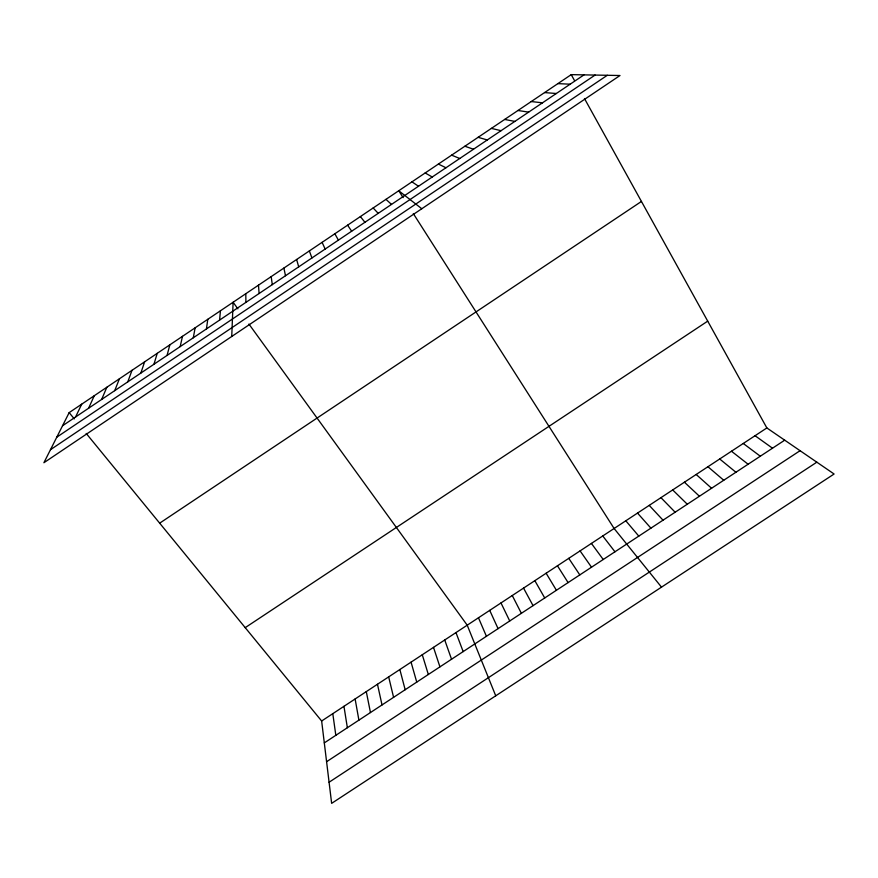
<?xml version="1.0" encoding="UTF-8"?>
<svg xmlns="http://www.w3.org/2000/svg" width="878" height="878" viewBox="0 0 878 878"><rect width="100%" height="100%" fill="white"/><g stroke="black" fill="none" stroke-linecap="round" stroke-linejoin="round"><path stroke-width="1.32" d="M231.737 336.483L233.109 302.251L237.872 308.826M219.588 320.086L220.433 310.779M206.44 328.932L207.779 319.307M193.303 337.778L195.125 327.823M180.177 346.601L182.481 336.329M167.061 355.425L169.849 344.834M153.957 364.249L157.228 353.329M140.864 373.062L144.618 361.824M127.782 381.864L132.018 370.307M114.711 390.655L119.43 378.78M101.65 399.446L106.842 387.253M88.601 408.226L94.275 395.715M75.563 417.006L81.709 404.165M69.164 412.616L43.9 462.728L620 75.519L571.227 74.641L69.164 412.616L74.29 418.883M62.525 425.775L584.013 74.871M56.785 437.178L595.097 75.069M50.463 449.712L607.313 75.288M159.675 523.167L641.445 201.446M245.214 627.649L707.712 321.139M321.644 721.003L766.856 427.948L834.1 474.01L331.643 803.359L321.644 721.003L86.209 433.436M324.3 742.898L784.712 440.174M326.583 761.72L800.067 450.699M329.074 782.243L816.836 462.179M557.892 83.619L570.151 84.2M544.579 92.585L556.312 93.507M531.267 101.552L542.472 102.825M517.965 110.496L528.655 112.121M504.674 119.441L514.848 121.416M491.395 128.386L501.053 130.69M478.126 137.319L487.268 139.975M464.879 146.242L473.494 149.238M451.632 155.154L459.732 158.501M438.396 164.065L445.98 167.753M425.171 172.966L432.239 176.994M411.958 181.856L418.51 186.235M755.058 435.718L772.497 448.197M743.26 443.478L760.304 456.22M421.802 208.734L398.755 190.745L403.145 197.616M731.484 451.237L748.111 464.242M719.708 458.985L735.929 472.254M707.931 466.734L723.757 480.255M696.177 474.471L711.586 488.256M385.958 199.361L391.5 204.409M684.423 482.209L699.437 496.246M672.691 489.935L687.287 504.224M660.947 497.661L675.149 512.214M373.161 207.976L378.209 213.354M649.226 505.377L663.022 520.182M637.516 513.081L650.905 528.15M625.805 520.797L638.8 536.118M661.507 587.141L614.106 528.49L413.308 213.573M360.375 216.581L364.93 222.288M602.758 535.964L614.962 551.79M591.421 543.427L603.23 559.495M248.924 324.059L467.217 625.191L495.73 695.804M580.084 550.89L591.509 567.199M347.6 225.174L351.661 231.221M568.768 558.342L579.798 574.903M557.453 565.783L568.099 582.597M546.138 573.235L556.411 590.279M534.845 580.665L544.722 597.973M334.847 233.767L338.403 240.133M571.227 74.641L574.552 80.644M584.463 98.534L766.856 427.948M523.551 588.095L533.045 605.644M512.269 595.525L521.378 613.316M500.987 602.945L509.723 620.987M322.094 242.35L325.156 249.045M489.726 610.364L498.067 628.648M478.466 617.783L486.423 636.298M455.967 632.588L463.167 651.597M309.352 250.932L311.931 257.956M444.729 639.985L451.544 659.235M433.502 647.371L439.933 666.863M422.285 654.758L428.332 674.491M411.069 662.144L416.743 682.118M296.621 259.504L298.707 266.857M399.863 669.519L405.164 689.735M388.669 676.883L393.585 697.341M377.474 684.258L382.018 704.946M283.89 268.064L285.493 275.747M366.291 691.612L370.461 712.552M355.118 698.965L358.904 720.147M343.956 706.318L347.359 727.73M332.795 713.66L335.824 735.314M271.181 276.625L272.29 284.626M258.483 285.174L259.098 293.504M245.785 293.713L245.917 302.372"/></g></svg>
